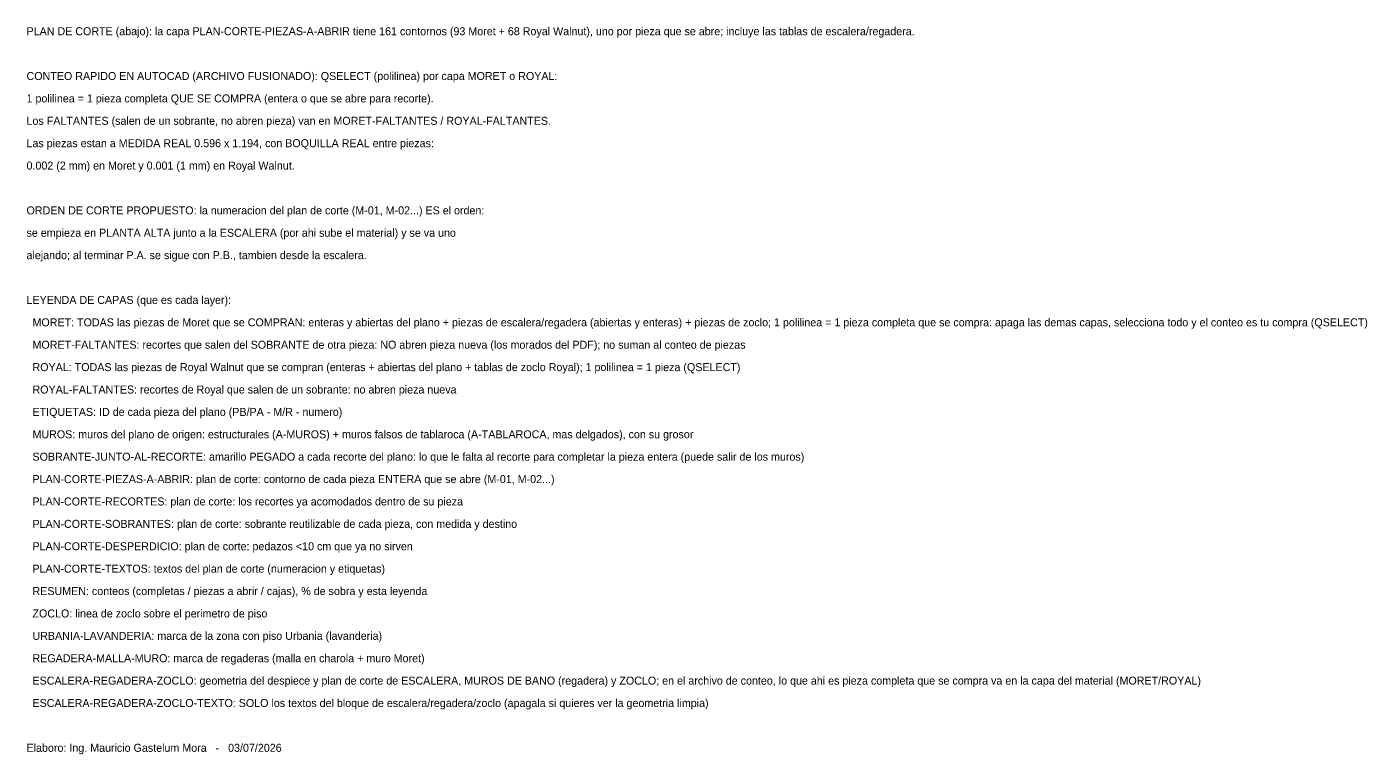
# Model space of a CAD drawing. Header units: metres. Extents: x 305.3 to 390.9, y -184.6 to -119.2.
# Drawn here: x 316.46 to 341.59, y -176.38 to -162.74 of the extents above; entities that cross this region are included whole.
import ezdxf
from ezdxf.enums import TextEntityAlignment as Align

# ---------------------------------------------------------------- set-up
doc = ezdxf.new("R2010")
doc.units = ezdxf.units.M
doc.layers.add('RESUMEN', color=5, linetype='Continuous')

msp = doc.modelspace()

# ---------------------------------------------------------------- texts
at = {"layer": 'RESUMEN'}
for s, p in [('PLAN DE CORTE (abajo): la capa PLAN-CORTE-PIEZAS-A-ABRIR tiene 161 contornos (93 Moret + 68 Royal Walnut), uno por pieza que se abre; incluye las tablas de escalera/regadera.', (316.459, -162.824)), ('CONTEO RAPIDO EN AUTOCAD (ARCHIVO FUSIONADO): QSELECT (polilinea) por capa MORET o ROYAL:', (316.459, -163.664)), ('1 polilinea = 1 pieza completa QUE SE COMPRA (entera o que se abre para recorte).', (316.459, -164.084)), ('Los FALTANTES (salen de un sobrante, no abren pieza) van en MORET-FALTANTES / ROYAL-FALTANTES.', (316.459, -164.504)), ('Las piezas estan a MEDIDA REAL 0.596 x 1.194, con BOQUILLA REAL entre piezas:', (316.459, -164.924)), ('0.002 (2 mm) en Moret y 0.001 (1 mm) en Royal Walnut.', (316.459, -165.344)), ('ORDEN DE CORTE PROPUESTO: la numeracion del plan de corte (M-01, M-02...) ES el orden:', (316.459, -166.184)), ('se empieza en PLANTA ALTA junto a la ESCALERA (por ahi sube el material) y se va uno', (316.459, -166.604)), ('alejando; al terminar P.A. se sigue con P.B., tambien desde la escalera.', (316.459, -167.024)), ('LEYENDA DE CAPAS (que es cada layer):', (316.459, -167.864)), ('  MORET: TODAS las piezas de Moret que se COMPRAN: enteras y abiertas del plano + piezas de escalera/regadera (abiertas y enteras) + piezas de zoclo; 1 polilinea = 1 pieza completa que se compra: apaga las demas capas, selecciona todo y el conteo es tu compra (QSELECT)', (316.459, -168.284)), ('  MORET-FALTANTES: recortes que salen del SOBRANTE de otra pieza: NO abren pieza nueva (los morados del PDF); no suman al conteo de piezas', (316.459, -168.704)), ('  ROYAL: TODAS las piezas de Royal Walnut que se compran (enteras + abiertas del plano + tablas de zoclo Royal); 1 polilinea = 1 pieza (QSELECT)', (316.459, -169.124)), ('  ROYAL-FALTANTES: recortes de Royal que salen de un sobrante: no abren pieza nueva', (316.459, -169.544)), ('  ETIQUETAS: ID de cada pieza del plano (PB/PA - M/R - numero)', (316.459, -169.964)), ('  MUROS: muros del plano de origen: estructurales (A-MUROS) + muros falsos de tablaroca (A-TABLAROCA, mas delgados), con su grosor', (316.459, -170.384)), ('  SOBRANTE-JUNTO-AL-RECORTE: amarillo PEGADO a cada recorte del plano: lo que le falta al recorte para completar la pieza entera (puede salir de los muros)', (316.459, -170.804)), ('  PLAN-CORTE-PIEZAS-A-ABRIR: plan de corte: contorno de cada pieza ENTERA que se abre (M-01, M-02...)', (316.459, -171.224)), ('  PLAN-CORTE-RECORTES: plan de corte: los recortes ya acomodados dentro de su pieza', (316.459, -171.644)), ('  PLAN-CORTE-SOBRANTES: plan de corte: sobrante reutilizable de cada pieza, con medida y destino', (316.459, -172.064)), ('  PLAN-CORTE-DESPERDICIO: plan de corte: pedazos <10 cm que ya no sirven', (316.459, -172.484)), ('  PLAN-CORTE-TEXTOS: textos del plan de corte (numeracion y etiquetas)', (316.459, -172.904)), ('  RESUMEN: conteos (completas / piezas a abrir / cajas), % de sobra y esta leyenda', (316.459, -173.324)), ('  ZOCLO: linea de zoclo sobre el perimetro de piso', (316.459, -173.744)), ('  URBANIA-LAVANDERIA: marca de la zona con piso Urbania (lavanderia)', (316.459, -174.164)), ('  REGADERA-MALLA-MURO: marca de regaderas (malla en charola + muro Moret)', (316.459, -174.584)), ('  ESCALERA-REGADERA-ZOCLO: geometria del despiece y plan de corte de ESCALERA, MUROS DE BANO (regadera) y ZOCLO; en el archivo de conteo, lo que ahi es pieza completa que se compra va en la capa del material (MORET/ROYAL)', (316.459, -175.004)), ('  ESCALERA-REGADERA-ZOCLO-TEXTO: SOLO los textos del bloque de escalera/regadera/zoclo (apagala si quieres ver la geometria limpia)', (316.459, -175.424)), ('Elaboro: Ing. Mauricio Gastelum Mora   -   03/07/2026', (316.459, -176.264))]:
    msp.add_text(s, height=0.15, dxfattribs=at).set_placement(p, align=Align.MIDDLE_LEFT)

doc.saveas('drawing.dxf')
